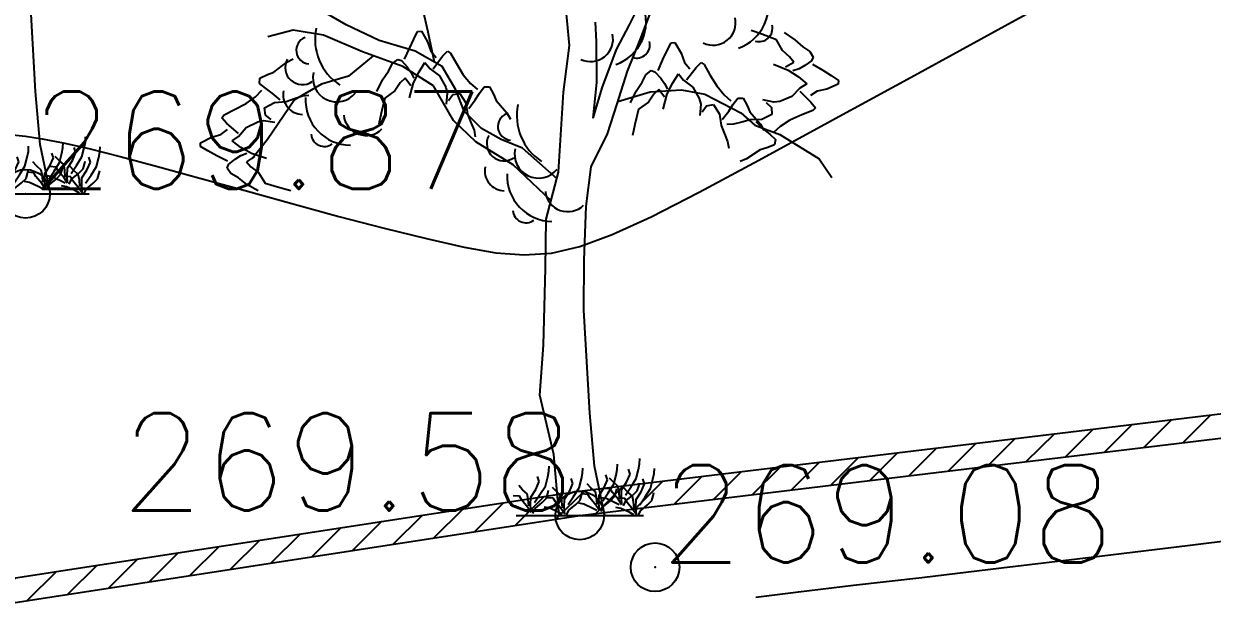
# Model space of a CAD drawing. Header units: millimetres. Extents: x 524954 to 526204, y 9523489 to 9524010.
# Drawn here: x 525505.72 to 525517.93, y 9523560.86 to 9523566.74 of the extents above; entities that cross this region are included whole.
import ezdxf
from ezdxf.enums import TextEntityAlignment as Align

# ---------------------------------------------------------------- set-up
doc = ezdxf.new("R2010")
doc.units = ezdxf.units.MM
doc.header["$PDMODE"] = 32
doc.header["$PDSIZE"] = 0.5
doc.linetypes.add('ACAD_ISO12W100', pattern=[21, 12, -3, 0, -3, 0, -3])
for name, color, linetype in [('Arbre', 34, 'ACAD_ISO12W100'), ('Cloture', 7, 'Continuous'), ('CN_01_00', 3, 'Continuous'), ('CN_10_00', 1, 'Continuous'), ('Murs', 1, 'Continuous'), ('TopoAlt', 3, 'Continuous'), ('TOPOJIS', 7, 'Continuous')]:
    doc.layers.add(name, color=color, linetype=linetype)
doc.styles.add('Simplex 1.0', font='Simplex.shx', dxfattribs={"width": 0.99, "height": 1})

# ---------------------------------------------------------------- blocks, each defined once
blk = doc.blocks.new('TCPOINT M')
at = {"color": 0}
blk.add_point((0, 0), dxfattribs=at)
at = {"layer": 'TopoAlt', "style": 'Simplex 1.0', "width": 0.99}
blk.add_attdef('ALT', (0.15, 0.15), '', height=1, dxfattribs=at)
blk = doc.blocks.new('v088')
at = {"linetype": 'Continuous'}
for p, q in [((-0.107, 4.829), (-0.165, 5.487)), ((-1.559, 4.967), (-1.635, 5.301)), ((0.51, 5.041), (0.671, 5.368)), ((-2.4, 5.043), (-2.621, 5.169)), ((0.619, 4.888), (0.731, 5.176)), ((-2.061, 4.882), (-2.4, 5.043)), ((0.172, 4.872), (0.161, 5.071)), ((0.379, 4.79), (0.51, 5.041)), ((-2.946, 4.988), (-3.206, 4.92)), ((-2.634, 4.938), (-2.946, 4.988)), ((-2.233, 4.766), (-2.634, 4.938)), ((-1.492, 4.659), (-1.559, 4.967)), ((0.489, 4.568), (0.619, 4.888)), ((-1.819, 4.613), (-2.233, 4.766)), ((-1.692, 4.771), (-2.061, 4.882)), ((-1.415, 4.615), (-1.692, 4.771)), ((-0.166, 4.349), (-0.107, 4.829)), ((0.174, 4.45), (0.172, 4.872)), ((0.231, 4.395), (0.379, 4.79)), ((-2.123, 4.725), (-2.377, 4.514)), ((-1.504, 4.415), (-1.819, 4.613)), ((-1.273, 4.376), (-1.415, 4.615)), ((0.384, 4.23), (0.489, 4.568)), ((-2.655, 4.434), (-2.931, 4.273)), ((-2.377, 4.514), (-2.655, 4.434)), ((-1.298, 4.058), (-1.504, 4.415)), ((0.138, 4.082), (0.174, 4.45)), ((-1.188, 4.154), (-1.273, 4.376)), ((-0.217, 3.527), (-0.166, 4.349)), ((0.138, 4.082), (0.231, 4.395)), ((0.391, 4.253), (0.724, 4.355)), ((0.724, 4.355), (1.047, 4.375)), ((1.047, 4.375), (1.284, 4.33)), ((1.284, 4.33), (1.655, 4.138)), ((-2.931, 4.273), (-3.209, 3.863)), ((-1.01, 3.977), (-1.188, 4.154)), ((0.285, 3.923), (0.384, 4.23)), ((-1.069, 3.839), (-1.298, 4.058)), ((1.655, 4.138), (1.8, 4.011)), ((-0.808, 3.863), (-1.01, 3.977)), ((0.118, 3.584), (0.285, 3.923)), ((1.8, 4.011), (2.057, 3.917)), ((2.057, 3.917), (2.461, 3.664)), ((-3.209, 3.863), (-3.367, 3.667)), ((-0.685, 3.605), (-1.069, 3.839)), ((-0.589, 3.774), (-0.808, 3.863)), ((-0.234, 3.461), (-0.589, 3.774)), ((-0.294, 3.234), (-0.685, 3.605)), ((0.064, 3.179), (0.118, 3.584)), ((2.461, 3.664), (2.589, 3.474)), ((-0.344, 3.046), (-0.217, 3.527)), ((0.045, 2.625), (0.064, 3.179)), ((-0.352, 2.542), (-0.344, 3.046)), ((0.043, 2.109), (0.045, 2.625)), ((-0.373, 1.752), (-0.352, 2.542)), ((0.102, 1.053), (0.043, 2.109)), ((-0.412, 1.235), (-0.373, 1.752)), ((-0.268, 0.628), (-0.412, 1.235)), ((0.151, 0.506), (0.102, 1.053)), ((-0.213, 0), (-0.268, 0.628)), ((0.256, 0), (0.151, 0.506)), ((-0.654, 0), (0.654, 0))]:
    blk.add_line(p, q, dxfattribs=at)
at = {"color": 3, "linetype": 'Continuous'}
for p, q in [((-1.751, 4.8), (-1.707, 4.895)), ((-1.707, 4.895), (-1.667, 4.973)), ((-1.667, 4.973), (-1.628, 4.976)), ((-1.628, 4.976), (-1.564, 4.867)), ((1.872, 4.946), (1.762, 4.985)), ((2.022, 4.89), (1.872, 4.946)), ((2.083, 4.778), (2.022, 4.89)), ((2.099, 4.964), (2.211, 4.89)), ((2.211, 4.89), (2.293, 4.818)), ((-1.801, 4.689), (-1.751, 4.8)), ((-1.564, 4.867), (-1.531, 4.771)), ((-1.531, 4.771), (-1.475, 4.707)), ((-1.411, 4.72), (-1.359, 4.773)), ((-1.359, 4.773), (-1.327, 4.751)), ((0.855, 4.685), (0.899, 4.779)), ((0.899, 4.779), (0.939, 4.857)), ((0.939, 4.857), (0.978, 4.861)), ((0.978, 4.861), (1.042, 4.751)), ((2.157, 4.714), (2.083, 4.778)), ((2.293, 4.818), (2.365, 4.769)), ((2.365, 4.769), (2.4, 4.71)), ((-3.143, 4.557), (-3.01, 4.66)), ((-3.01, 4.66), (-2.944, 4.692)), ((-1.966, 4.567), (-1.926, 4.645)), ((-1.926, 4.645), (-1.871, 4.687)), ((-1.871, 4.687), (-1.833, 4.675)), ((-1.833, 4.675), (-1.774, 4.612)), ((-1.651, 4.561), (-1.591, 4.654)), ((-1.591, 4.654), (-1.539, 4.59)), ((-1.508, 4.592), (-1.411, 4.72)), ((-1.327, 4.751), (-1.268, 4.645)), ((-1.268, 4.645), (-1.199, 4.529)), ((0.805, 4.573), (0.855, 4.685)), ((1.042, 4.751), (1.075, 4.656)), ((1.075, 4.656), (1.131, 4.592)), ((1.195, 4.604), (1.247, 4.657)), ((1.247, 4.657), (1.279, 4.636)), ((2.113, 4.611), (2.199, 4.658)), ((2.199, 4.658), (2.157, 4.714)), ((2.383, 4.674), (2.313, 4.623)), ((2.4, 4.71), (2.383, 4.674)), ((-3.287, 4.496), (-3.21, 4.533)), ((-3.21, 4.533), (-3.143, 4.557)), ((-2.027, 4.477), (-1.966, 4.567)), ((-1.774, 4.612), (-1.736, 4.556)), ((-1.736, 4.556), (-1.705, 4.495)), ((-1.708, 4.448), (-1.651, 4.561)), ((-1.539, 4.59), (-1.443, 4.518)), ((-1.199, 4.529), (-1.123, 4.438)), ((0.64, 4.452), (0.68, 4.53)), ((0.68, 4.53), (0.735, 4.572)), ((0.735, 4.572), (0.773, 4.559)), ((0.773, 4.559), (0.832, 4.496)), ((0.955, 4.445), (1.015, 4.539)), ((1.015, 4.539), (1.067, 4.474)), ((1.098, 4.476), (1.195, 4.604)), ((1.279, 4.636), (1.338, 4.53)), ((1.338, 4.53), (1.407, 4.414)), ((1.992, 4.638), (2.142, 4.578)), ((2.142, 4.578), (2.247, 4.507)), ((2.253, 4.592), (2.189, 4.569)), ((2.313, 4.623), (2.253, 4.592)), ((2.393, 4.64), (2.497, 4.577)), ((2.497, 4.577), (2.585, 4.521)), ((2.585, 4.521), (2.658, 4.472)), ((-3.291, 4.441), (-3.287, 4.496)), ((-3.23, 4.39), (-3.291, 4.441)), ((-2.086, 4.357), (-2.027, 4.477)), ((-1.845, 4.445), (-1.9, 4.365)), ((-1.795, 4.494), (-1.845, 4.445)), ((-1.737, 4.415), (-1.795, 4.494)), ((-1.749, 4.291), (-1.708, 4.448)), ((-1.443, 4.518), (-1.378, 4.401)), ((-1.378, 4.401), (-1.363, 4.341)), ((-1.123, 4.438), (-1.052, 4.377)), ((-1.03, 4.342), (-0.984, 4.405)), ((-0.984, 4.405), (-0.928, 4.404)), ((-0.928, 4.404), (-0.887, 4.33)), ((0.579, 4.362), (0.64, 4.452)), ((0.832, 4.496), (0.87, 4.441)), ((0.87, 4.441), (0.901, 4.38)), ((0.898, 4.333), (0.955, 4.445)), ((1.067, 4.474), (1.163, 4.402)), ((1.163, 4.402), (1.228, 4.286)), ((1.407, 4.414), (1.483, 4.322)), ((2.247, 4.507), (2.332, 4.436)), ((2.332, 4.436), (2.262, 4.393)), ((2.656, 4.433), (2.54, 4.383)), ((2.658, 4.472), (2.656, 4.433)), ((-3.427, 4.233), (-3.331, 4.304)), ((-3.331, 4.304), (-3.266, 4.37)), ((-3.162, 4.341), (-3.23, 4.39)), ((-3.079, 4.271), (-3.162, 4.341)), ((-3.019, 4.255), (-2.933, 4.286)), ((-2.933, 4.286), (-2.851, 4.312)), ((-2.851, 4.312), (-2.783, 4.321)), ((-2.003, 4.29), (-2.04, 4.134)), ((-1.9, 4.365), (-2.003, 4.29)), ((-1.363, 4.341), (-1.372, 4.226)), ((-1.349, 4.266), (-1.305, 4.325)), ((-1.305, 4.325), (-1.233, 4.338)), ((-1.233, 4.338), (-1.171, 4.241)), ((-1.075, 4.271), (-1.03, 4.342)), ((-0.887, 4.33), (-0.859, 4.265)), ((0.52, 4.241), (0.579, 4.362)), ((0.761, 4.33), (0.706, 4.249)), ((0.811, 4.379), (0.761, 4.33)), ((0.869, 4.3), (0.811, 4.379)), ((0.857, 4.176), (0.898, 4.333)), ((1.228, 4.286), (1.243, 4.226)), ((1.483, 4.322), (1.554, 4.261)), ((1.576, 4.226), (1.623, 4.29)), ((1.623, 4.29), (1.678, 4.289)), ((1.678, 4.289), (1.719, 4.214)), ((2.179, 4.306), (2.055, 4.256)), ((2.262, 4.393), (2.179, 4.306)), ((2.26, 4.362), (2.375, 4.249)), ((2.441, 4.361), (2.371, 4.315)), ((2.54, 4.383), (2.441, 4.361)), ((-3.656, 4.117), (-3.547, 4.171)), ((-3.547, 4.171), (-3.427, 4.233)), ((-3.239, 4.188), (-3.137, 4.244)), ((-3.229, 4.115), (-3.239, 4.188)), ((-3.137, 4.244), (-3.019, 4.255)), ((-1.171, 4.241), (-1.153, 4.123)), ((-1.141, 4.184), (-1.075, 4.271)), ((-0.859, 4.265), (-0.748, 4.137)), ((0.603, 4.175), (0.566, 4.019)), ((0.706, 4.249), (0.603, 4.175)), ((1.243, 4.226), (1.234, 4.11)), ((1.258, 4.15), (1.301, 4.209)), ((1.301, 4.209), (1.373, 4.223)), ((1.373, 4.223), (1.435, 4.125)), ((1.465, 4.068), (1.531, 4.155)), ((1.531, 4.155), (1.576, 4.226)), ((1.719, 4.214), (1.747, 4.149)), ((1.994, 4.248), (1.88, 4.272)), ((1.917, 4.244), (1.97, 4.193)), ((1.97, 4.193), (1.975, 4.12)), ((2.055, 4.256), (1.994, 4.248)), ((2.396, 4.162), (2.283, 4.116)), ((2.375, 4.249), (2.421, 4.191)), ((2.421, 4.191), (2.396, 4.162)), ((-3.679, 4.087), (-3.656, 4.117)), ((-3.629, 4.032), (-3.679, 4.087)), ((-3.507, 3.927), (-3.629, 4.032)), ((-3.43, 3.988), (-3.309, 4.046)), ((-3.309, 4.046), (-3.249, 4.058)), ((-3.249, 4.058), (-3.134, 4.042)), ((-3.172, 4.068), (-3.229, 4.115)), ((-2.04, 4.134), (-2.065, 4.02)), ((-1.153, 4.123), (-1.118, 4.039)), ((-1.118, 4.039), (-1.087, 3.959)), ((-0.748, 4.137), (-0.713, 4.073)), ((1.435, 4.125), (1.453, 4.007)), ((1.664, 4.043), (1.58, 4.022)), ((1.751, 4.067), (1.664, 4.043)), ((1.747, 4.149), (1.858, 4.021)), ((1.87, 4.071), (1.751, 4.067)), ((1.81, 4.048), (1.888, 3.972)), ((1.975, 4.12), (1.87, 4.071)), ((2.16, 4.062), (2.059, 3.998)), ((2.283, 4.116), (2.16, 4.062)), ((-3.785, 3.887), (-3.688, 3.915)), ((-3.688, 3.915), (-3.621, 3.967)), ((-3.507, 3.896), (-3.43, 3.988)), ((-1.087, 3.959), (-1.074, 3.891)), ((0.566, 4.019), (0.541, 3.904)), ((1.453, 4.007), (1.488, 3.924)), ((1.488, 3.924), (1.519, 3.844)), ((1.58, 4.022), (1.511, 4.017)), ((1.858, 4.021), (1.893, 3.958)), ((1.888, 3.972), (1.953, 3.918)), ((1.953, 3.918), (2.01, 3.864)), ((2.059, 3.998), (1.99, 3.936)), ((-3.898, 3.83), (-3.785, 3.887)), ((-3.897, 3.791), (-3.898, 3.83)), ((-3.821, 3.747), (-3.897, 3.791)), ((-3.574, 3.849), (-3.507, 3.896)), ((-3.484, 3.783), (-3.574, 3.849)), ((1.519, 3.844), (1.532, 3.776)), ((2.002, 3.81), (1.923, 3.778)), ((2.01, 3.864), (2.002, 3.81)), ((-3.729, 3.697), (-3.821, 3.747)), ((-3.621, 3.641), (-3.729, 3.697)), ((-3.542, 3.663), (-3.485, 3.698)), ((-3.485, 3.698), (-3.422, 3.725)), ((-3.375, 3.72), (-3.484, 3.783)), ((-3.344, 3.689), (-3.426, 3.635)), ((-3.221, 3.67), (-3.375, 3.72)), ((1.714, 3.664), (1.647, 3.637)), ((1.855, 3.758), (1.714, 3.664)), ((1.923, 3.778), (1.855, 3.758)), ((-3.623, 3.571), (-3.609, 3.608)), ((-3.585, 3.514), (-3.623, 3.571)), ((-3.609, 3.608), (-3.542, 3.663)), ((-3.426, 3.635), (-3.38, 3.583)), ((-3.38, 3.583), (-3.303, 3.524)), ((-3.509, 3.469), (-3.585, 3.514)), ((-3.423, 3.403), (-3.509, 3.469)), ((-3.303, 3.524), (-3.234, 3.416)), ((-3.306, 3.337), (-3.423, 3.403)), ((-3.234, 3.416), (-3.081, 3.37)), ((-3.081, 3.37), (-2.968, 3.339)), ((-0.317, 0.454), (-0.315, 0.507)), ((0.385, 0.474), (0.387, 0.526)), ((0.603, 0.474), (0.615, 0.531)), ((0.615, 0.531), (0.618, 0.584)), ((-0.416, 0.349), (-0.433, 0.399)), ((-0.353, 0.303), (-0.329, 0.397)), ((-0.329, 0.397), (-0.317, 0.454)), ((-0.07, 0.329), (-0.087, 0.38)), ((-0.007, 0.284), (0.017, 0.377)), ((0.017, 0.377), (0.029, 0.435)), ((0.029, 0.435), (0.031, 0.488)), ((0.25, 0.286), (0.286, 0.368)), ((0.286, 0.368), (0.269, 0.418)), ((0.346, 0.341), (0.305, 0.385)), ((0.349, 0.322), (0.373, 0.416)), ((0.373, 0.416), (0.385, 0.474)), ((0.481, 0.344), (0.517, 0.426)), ((0.517, 0.426), (0.5, 0.476)), ((0.524, 0.291), (0.579, 0.38)), ((0.579, 0.38), (0.603, 0.474)), ((0.666, 0.325), (0.649, 0.375)), ((0.728, 0.279), (0.752, 0.373)), ((0.752, 0.373), (0.765, 0.43)), ((0.765, 0.43), (0.767, 0.483)), ((-0.587, 0.264), (-0.627, 0.308)), ((-0.541, 0.224), (-0.587, 0.264)), ((-0.502, 0.188), (-0.452, 0.267)), ((-0.452, 0.267), (-0.416, 0.349)), ((-0.409, 0.214), (-0.353, 0.303)), ((-0.327, 0.226), (-0.32, 0.26)), ((-0.24, 0.245), (-0.281, 0.288)), ((-0.195, 0.204), (-0.24, 0.245)), ((-0.156, 0.168), (-0.106, 0.248)), ((-0.106, 0.248), (-0.07, 0.329)), ((-0.063, 0.195), (-0.007, 0.284)), ((0.115, 0.284), (0.075, 0.327)), ((0.161, 0.243), (0.115, 0.284)), ((0.2, 0.207), (0.25, 0.286)), ((0.315, 0.274), (0.25, 0.279)), ((0.293, 0.233), (0.349, 0.322)), ((0.337, 0.236), (0.315, 0.274)), ((0.392, 0.301), (0.346, 0.341)), ((0.361, 0.197), (0.375, 0.245)), ((0.375, 0.245), (0.382, 0.279)), ((0.404, 0.243), (0.392, 0.301)), ((0.428, 0.183), (0.43, 0.264)), ((0.43, 0.264), (0.481, 0.344)), ((0.495, 0.24), (0.454, 0.284)), ((0.469, 0.209), (0.524, 0.291)), ((0.546, 0.209), (0.591, 0.255)), ((0.591, 0.255), (0.606, 0.303)), ((0.606, 0.303), (0.613, 0.337)), ((0.63, 0.243), (0.666, 0.325)), ((0.673, 0.19), (0.728, 0.279)), ((-0.618, 0.197), (-0.683, 0.202)), ((-0.596, 0.159), (-0.618, 0.197)), ((-0.536, 0.087), (-0.596, 0.159)), ((-0.529, 0.166), (-0.541, 0.224)), ((-0.524, 0.099), (-0.529, 0.166)), ((-0.505, 0.106), (-0.502, 0.188)), ((-0.464, 0.132), (-0.409, 0.214)), ((-0.459, 0.072), (-0.387, 0.132)), ((-0.387, 0.132), (-0.341, 0.178)), ((-0.341, 0.178), (-0.327, 0.226)), ((-0.272, 0.178), (-0.337, 0.183)), ((-0.25, 0.139), (-0.272, 0.178)), ((-0.19, 0.067), (-0.25, 0.139)), ((-0.183, 0.147), (-0.195, 0.204)), ((-0.178, 0.079), (-0.183, 0.147)), ((-0.159, 0.087), (-0.156, 0.168)), ((-0.118, 0.113), (-0.063, 0.195)), ((-0.041, 0.113), (0.005, 0.159)), ((0.041, 0.115), (-0.01, 0.125)), ((0.005, 0.159), (0.019, 0.207)), ((0.019, 0.207), (0.026, 0.24)), ((0.084, 0.216), (0.019, 0.221)), ((0.106, 0.178), (0.084, 0.216)), ((0.166, 0.106), (0.106, 0.178)), ((0.173, 0.185), (0.161, 0.243)), ((0.178, 0.118), (0.173, 0.185)), ((0.197, 0.125), (0.2, 0.207)), ((0.202, 0.055), (0.197, 0.125)), ((0.272, 0.173), (0.221, 0.183)), ((0.238, 0.151), (0.293, 0.233)), ((0.243, 0.091), (0.315, 0.151)), ((0.365, 0.13), (0.272, 0.173)), ((0.315, 0.151), (0.361, 0.197)), ((0.397, 0.163), (0.337, 0.236)), ((0.406, 0.108), (0.365, 0.13)), ((0.433, 0.108), (0.397, 0.163)), ((0.464, 0.173), (0.399, 0.178)), ((0.409, 0.175), (0.404, 0.243)), ((0.433, 0.113), (0.428, 0.183)), ((0.45, 0.099), (0.474, 0.149)), ((0.486, 0.135), (0.464, 0.173)), ((0.474, 0.149), (0.546, 0.209)), ((0.546, 0.063), (0.486, 0.135)), ((0.541, 0.2), (0.495, 0.24)), ((0.553, 0.142), (0.541, 0.2)), ((0.558, 0.075), (0.553, 0.142)), ((0.577, 0.082), (0.579, 0.163)), ((0.579, 0.163), (0.63, 0.243)), ((0.618, 0.108), (0.673, 0.19)), ((0.695, 0.108), (0.74, 0.154)), ((0.74, 0.154), (0.755, 0.202)), ((0.755, 0.202), (0.762, 0.236)), ((-0.661, 0.096), (-0.712, 0.106)), ((-0.567, 0.053), (-0.661, 0.096)), ((-0.527, 0.031), (-0.567, 0.053)), ((-0.5, 0.031), (-0.536, 0.087)), ((-0.5, 0.036), (-0.505, 0.106)), ((-0.483, 0.022), (-0.459, 0.072)), ((-0.315, 0.077), (-0.365, 0.087)), ((-0.221, 0.034), (-0.315, 0.077)), ((-0.18, 0.012), (-0.221, 0.034)), ((-0.154, 0.012), (-0.19, 0.067)), ((-0.154, 0.017), (-0.159, 0.087)), ((-0.137, 0.002), (-0.113, 0.053)), ((-0.113, 0.053), (-0.041, 0.113)), ((0.135, 0.072), (0.041, 0.115)), ((0.175, 0.05), (0.135, 0.072)), ((0.202, 0.05), (0.166, 0.106)), ((0.219, 0.041), (0.243, 0.091)), ((0.421, 0.072), (0.37, 0.082)), ((0.514, 0.029), (0.421, 0.072)), ((0.555, 0.007), (0.514, 0.029)), ((0.582, 0.007), (0.546, 0.063)), ((0.582, 0.012), (0.577, 0.082)), ((0.599, -0.002), (0.623, 0.048)), ((0.623, 0.048), (0.695, 0.108))]:
    blk.add_line(p, q, dxfattribs=at)
for centre, major_axis, start_param, end_param in [((1.475, 5.243), (0.33, 0.33), 4.265936, 5.872819), ((0.215, 5.075), (-0.33, 0.33), 2.69514, 4.302022), ((1.37, 5.065), (-0.164, 0.164), 1.908121, 4.146545), ((1.844, 5.006), (-0.0964, 0.0964), 2.051824, 4.174223), ((-2.774, 4.781), (-0.099, 0.099), -0.421529, 2.292047), ((-2.155, 4.896), (-0.4, 0.4), 0.587708, 1.773422), ((0.11, 4.897), (-0.164, 0.164), 1.908121, 4.146545), ((0.584, 4.837), (0.0964, 0.0964), 3.62262, 5.745019), ((-2.851, 4.605), (-0.125, 0.125), 0.293965, 2.957824), ((-2.497, 4.497), (0.174, 0.174), 2.133893, 4.816631), ((-2.844, 4.326), (-0.145, 0.145), 0.590553, 2.325666), ((-2.352, 4.272), (0.33, 0.33), 2.307735, 3.914618), ((-0.082, 4.112), (0.4, 0.4), 2.158504, 3.344219), ((-2.195, 4.138), (0.164, 0.164), 2.463212, 4.701636), ((-0.702, 3.998), (0.099, 0.099), 1.149268, 3.862844), ((-2.625, 3.929), (0.0964, 0.0964), 2.435534, 4.557933), ((-0.779, 3.821), (0.125, 0.125), 1.864761, 4.52862), ((-0.424, 3.713), (0.174, 0.174), 2.133893, 4.816631), ((-0.772, 3.542), (-0.145, 0.145), 0.590553, 2.325666), ((-0.28, 3.489), (0.33, 0.33), 2.307735, 3.914618), ((-0.123, 3.354), (0.164, 0.164), 2.463212, 4.701636), ((-0.553, 3.145), (0.0964, 0.0964), 2.435534, 4.557933)]:
    blk.add_ellipse(centre, major_axis=major_axis, ratio=1, start_param=start_param, end_param=end_param, dxfattribs=at)

msp = doc.modelspace()

# ---------------------------------------------------------------- hatches: boundary and pattern name
at = {"layer": 'Murs'}
h = msp.add_hatch(dxfattribs=at)
h.set_pattern_fill('_U', color=256, scale=0.25, angle=45, style=0, pattern_type=0)
h.set_pattern_definition([(45, (0, 0), (-0.1767766952966, 0.1767766952966), [])])
h.paths.add_polyline_path([(525471.551, 9523592.114), (525474.723, 9523559.566), (525475.027, 9523556.237), (525481.47, 9523557.217), (525489.932, 9523558.379), (525511.435, 9523561.691), (525536.899, 9523564.763), (525535.769, 9523571.397), (525534.425, 9523578.651), (525532.858, 9523588.004), (525530.879, 9523597.346), (525530.121, 9523604.95), (525501.923, 9523601.162), (525501.956, 9523600.914), (525529.898, 9523604.668), (525530.632, 9523597.308), (525532.612, 9523587.957), (525534.179, 9523578.608), (525535.522, 9523571.353), (525536.608, 9523564.98), (525511.401, 9523561.939), (525489.896, 9523558.627), (525481.434, 9523557.464), (525475.252, 9523556.524), (525474.972, 9523559.59), (525471.8, 9523592.139)])

# ---------------------------------------------------------------- linework, layer by layer
at = {"layer": 'Cloture', "flags": 128}
for points in [[(525471.551, 9523592.114), (525474.723, 9523559.566), (525475.027, 9523556.237), (525481.47, 9523557.217), (525489.932, 9523558.379), (525511.435, 9523561.691), (525536.899, 9523564.763), (525535.769, 9523571.397), (525534.425, 9523578.651), (525532.858, 9523588.004), (525530.879, 9523597.346), (525530.121, 9523604.95), (525501.923, 9523601.162), (525501.923, 9523601.162), (525501.923, 9523601.162), (525501.923, 9523601.162)], [(525471.8, 9523592.139), (525474.972, 9523559.59), (525475.252, 9523556.524), (525481.434, 9523557.464), (525489.896, 9523558.627), (525511.401, 9523561.939), (525536.608, 9523564.98), (525535.522, 9523571.353), (525534.179, 9523578.608), (525532.612, 9523587.957), (525530.632, 9523597.308), (525529.898, 9523604.668), (525501.956, 9523600.914)]]:
    msp.add_lwpolyline(points, dxfattribs=at)
at = {"layer": 'CN_01_00', "elevation": 269, "flags": 128}
msp.add_lwpolyline([(525513.244, 9523560.851), (525513.683, 9523560.907), (525514.248, 9523560.974), (525514.949, 9523561.055), (525515.77, 9523561.152), (525516.689, 9523561.261), (525517.682, 9523561.382), (525518.728, 9523561.514)], dxfattribs=at)
at = {"layer": 'CN_10_00', "elevation": 270, "flags": 128}
msp.add_lwpolyline([(525505.604, 9523565.603), (525505.739, 9523565.589), (525505.911, 9523565.563), (525506.125, 9523565.521), (525506.39, 9523565.461), (525506.713, 9523565.381), (525507.096, 9523565.278), (525507.529, 9523565.159), (525507.995, 9523565.03), (525508.477, 9523564.896), (525508.959, 9523564.765), (525509.425, 9523564.643), (525509.86, 9523564.536), (525510.246, 9523564.45), (525510.574, 9523564.392), (525510.864, 9523564.37), (525511.143, 9523564.388), (525511.435, 9523564.455), (525511.769, 9523564.578), (525512.169, 9523564.762), (525512.662, 9523565.015), (525513.274, 9523565.343), (525514.022, 9523565.749), (525514.877, 9523566.217), (525515.803, 9523566.724), (525516.761, 9523567.252)], dxfattribs=at)

# ---------------------------------------------------------------- block references
at = {"layer": 'Arbre'}
for p in [(525505.739, 9523564.997), (525511.435, 9523561.691)]:
    msp.add_blockref('v088', p, dxfattribs=at)
at = {"layer": 'TOPOJIS'}
ref = msp.add_blockref('TCPOINT M', (525505.739, 9523564.997, 269.87), dxfattribs=at)
ref.add_attrib('ALT', '269.87', (525505.789, 9523565.047, 269.87), dxfattribs={"layer": 'TopoAlt', "height": 1, "style": 'Simplex 1.0', "width": 0.99})
ref = msp.add_blockref('TCPOINT M', (525511.435, 9523561.691, 269.58), dxfattribs=at)
ref.add_attrib('ALT', '269.58', dxfattribs={"layer": 'TopoAlt', "height": 1, "style": 'Simplex 1.0', "width": 0.99}).set_placement((525511.385, 9523561.741, 269.58), align=Align.RIGHT)
ref = msp.add_blockref('TCPOINT M', (525512.209, 9523561.159, 269.08), dxfattribs=at)
ref.add_attrib('ALT', '269.08', (525512.259, 9523561.209, 269.08), dxfattribs={"layer": 'TopoAlt', "height": 1, "style": 'Simplex 1.0', "width": 0.99})

doc.saveas('drawing.dxf')
